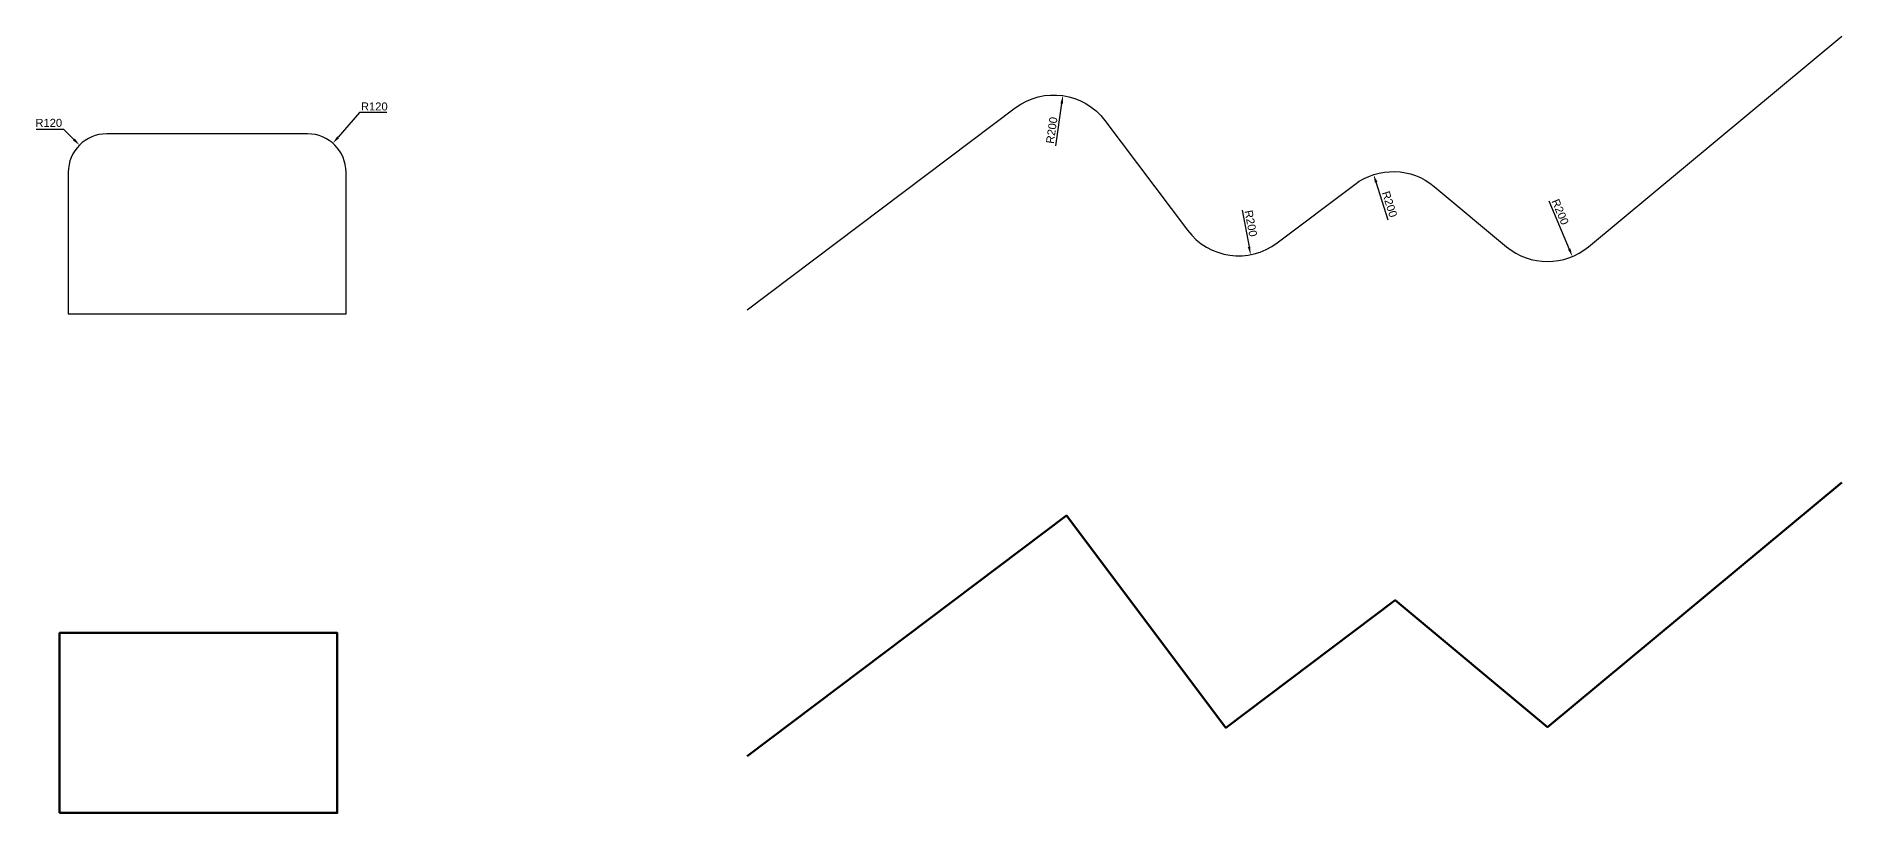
# Model space of a CAD drawing. Header units: centimetres. Extents: x 97323 to 265176, y 25162 to 39605.
# Drawn here: x 218589 to 224229, y 32301 to 34725 of the extents above; entities that cross this region are included whole.
import ezdxf

# ---------------------------------------------------------------- set-up
doc = ezdxf.new("R2010")
doc.units = ezdxf.units.CM
doc.header["$LTSCALE"] = 0.4
doc.header["$PDSIZE"] = 50
for name, color, linetype, lineweight in [('01-FORT-4', 70, 'Continuous', 50), ('01-FORT-5', 133, 'Continuous', 25), ('085-COTATION', 140, 'Continuous', 5)]:
    doc.layers.add(name, color=color, linetype=linetype, lineweight=lineweight)
doc.styles.add('ARIAL-SD', font='arial.ttf')
doc.dimstyles.new('ISO-25-SD', dxfattribs={"dimscale": 10, "dimtxt": 2.5, "dimasz": 2.5, "dimexe": 1.25, "dimexo": 0.625, "dimtad": 1, "dimtoh": 1, "dimtxsty": 'ARIAL-SD', "dimcen": 0, "dimadec": 0, "dimazin": 0, "dimtfac": 1, "dimtofl": 0, "dimtmove": 0, "dimatfit": 3, "dimfxl": 1, "dimarcsym": 0})

# ---------------------------------------------------------------- blocks, each defined once
blk = doc.blocks.new('*D21')
at = {"layer": '085-COTATION', "color": 0, "lineweight": -2, "transparency": 16777216}
for p, q in [((218588.7, 34435.2), (218674, 34435.2)), ((218674, 34435.2), (218706.6, 34402.6))]:
    blk.add_line(p, q, dxfattribs=at)
at = {"layer": '085-COTATION', "color": 0, "transparency": 16777216}
blk.add_solid([(218709.5, 34405.6), (218703.6, 34399.7), (218724.2, 34384.9)], dxfattribs=at)
at = {"layer": 'Defpoints', "color": 0, "transparency": 16777216}
for p in [(218724.2, 34384.9), (218809.1, 34300.1)]:
    blk.add_point(p, dxfattribs=at)
at = {"layer": '085-COTATION', "color": 0, "transparency": 16777216, "insert": (218628.2, 34454.3), "char_height": 25, "attachment_point": 5, "style": 'ARIAL-SD'}
blk.add_mtext('R120', dxfattribs=at)
blk = doc.blocks.new('*D22')
at = {"layer": '085-COTATION', "color": 0, "lineweight": -2, "transparency": 16777216}
for p, q in [((219599.2, 34486.5), (219531.9, 34409.3)), ((219684.6, 34486.5), (219599.2, 34486.5))]:
    blk.add_line(p, q, dxfattribs=at)
at = {"layer": '085-COTATION', "color": 0, "transparency": 16777216}
blk.add_solid([(219528.8, 34412.1), (219535.1, 34406.6), (219515.5, 34390.5)], dxfattribs=at)
at = {"layer": 'Defpoints', "color": 0, "transparency": 16777216}
for p in [(219515.5, 34390.5), (219436.7, 34300.1)]:
    blk.add_point(p, dxfattribs=at)
at = {"layer": '085-COTATION', "color": 0, "transparency": 16777216, "insert": (219645, 34505.5), "char_height": 25, "attachment_point": 5, "style": 'ARIAL-SD'}
blk.add_mtext('R120', dxfattribs=at)
blk = doc.blocks.new('*D23')
at = {"layer": '085-COTATION', "color": 0, "lineweight": -2, "transparency": 16777216}
blk.add_line((221773.4, 34383.2), (221792.1, 34514.7), dxfattribs=at)
at = {"layer": '085-COTATION', "color": 0, "transparency": 16777216}
blk.add_solid([(221788, 34515.3), (221796.3, 34514.2), (221795.7, 34539.5)], dxfattribs=at)
at = {"layer": 'Defpoints', "color": 0, "transparency": 16777216}
for p in [(221795.7, 34539.5), (221767.4, 34341.5)]:
    blk.add_point(p, dxfattribs=at)
at = {"layer": '085-COTATION', "color": 0, "transparency": 16777216, "insert": (221761, 34431.2), "char_height": 25, "attachment_point": 5, "rotation": 81.8789, "style": 'ARIAL-SD'}
blk.add_mtext('R200', dxfattribs=at)
blk = doc.blocks.new('*D24')
at = {"layer": '085-COTATION', "color": 0, "lineweight": -2, "transparency": 16777216}
blk.add_line((222812, 34151.2), (222774.2, 34269), dxfattribs=at)
at = {"layer": '085-COTATION', "color": 0, "transparency": 16777216}
blk.add_solid([(222778.1, 34270.2), (222770.2, 34267.7), (222766.5, 34292.8)], dxfattribs=at)
at = {"layer": 'Defpoints', "color": 0, "transparency": 16777216}
for p in [(222766.5, 34292.8), (222827.7, 34102.4)]:
    blk.add_point(p, dxfattribs=at)
at = {"layer": '085-COTATION', "color": 0, "transparency": 16777216, "insert": (222816.1, 34200.6), "char_height": 25, "attachment_point": 5, "rotation": 287.82, "style": 'ARIAL-SD'}
blk.add_mtext('R200', dxfattribs=at)
blk = doc.blocks.new('*D25')
at = {"layer": '085-COTATION', "color": 0, "lineweight": -2, "transparency": 16777216}
blk.add_line((222355.7, 34182.1), (222377.3, 34067.6), dxfattribs=at)
at = {"layer": '085-COTATION', "color": 0, "transparency": 16777216}
blk.add_solid([(222381.4, 34068.3), (222373.2, 34066.8), (222382, 34043)], dxfattribs=at)
at = {"layer": 'Defpoints', "color": 0, "transparency": 16777216}
for p in [(222344.8, 34239.5), (222382, 34043)]:
    blk.add_point(p, dxfattribs=at)
at = {"layer": '085-COTATION', "color": 0, "transparency": 16777216, "insert": (222382.9, 34140.7), "char_height": 25, "attachment_point": 5, "rotation": 280.7123, "style": 'ARIAL-SD'}
blk.add_mtext('R200', dxfattribs=at)
blk = doc.blocks.new('*D26')
at = {"layer": '085-COTATION', "color": 0, "lineweight": -2, "transparency": 16777216}
blk.add_line((223313.8, 34211.4), (223377.4, 34060.3), dxfattribs=at)
at = {"layer": '085-COTATION', "color": 0, "transparency": 16777216}
blk.add_solid([(223381.2, 34061.9), (223373.6, 34058.7), (223387.1, 34037.3)], dxfattribs=at)
at = {"layer": 'Defpoints', "color": 0, "transparency": 16777216}
for p in [(223309.5, 34221.6), (223387.1, 34037.3)]:
    blk.add_point(p, dxfattribs=at)
at = {"layer": '085-COTATION', "color": 0, "transparency": 16777216, "insert": (223349.1, 34176.5), "char_height": 25, "attachment_point": 5, "rotation": 292.8194, "style": 'ARIAL-SD'}
blk.add_mtext('R200', dxfattribs=at)

msp = doc.modelspace()

# ---------------------------------------------------------------- linework, layer by layer
at = {"layer": '01-FORT-4'}
msp.add_lwpolyline([(220809.388, 32477.88), (221806.68, 33228.532), (222305.047, 32566.417), (222833.763, 32964.376), (223309.095, 32568.476), (224228.676, 33332.07)], dxfattribs=at)
msp.add_lwpolyline([(218661.742, 32300.765), (219529.33, 32300.765), (219529.33, 32862.309), (218661.742, 32862.309)], close=True, dxfattribs=at)
at = {"layer": '01-FORT-5'}
msp.add_lwpolyline([(220809.632, 33870.912), (221647.131, 34501.289, -0.41421356), (221927.2, 34461.77), (222185.017, 34119.242, 0.41421356), (222465.085, 34079.724), (222707.45, 34262.149, -0.34803623), (222955.722, 34256.033), (223181.537, 34067.954, 0.36148111), (223437.301, 34067.764), (224228.921, 34725.102)], format="xyb", dxfattribs=at)
msp.add_lwpolyline([(218689.065, 33858.512), (219556.653, 33858.512), (219556.653, 34300.056, 0.41421356), (219436.653, 34420.056), (218809.065, 34420.056, 0.41421356), (218689.065, 34300.056)], format="xyb", close=True, dxfattribs=at)

# ---------------------------------------------------------------- dimensions: what is measured, and where the dimension line sits
at = {"layer": '085-COTATION'}
for center, mpoint, picture, middle in [((219436.653, 34300.056), (219515.519, 34390.5), '*D22', (219645.022, 34486.504)), ((221767.406, 34341.495), (221795.659, 34539.49), '*D23', (221779.823, 34428.509)), ((218809.065, 34300.056), (218724.242, 34384.939), '*D21', (218628.192, 34435.236)), ((222344.81, 34239.517), (222381.986, 34043.003), '*D25', (222364.181, 34137.121)), ((222827.725, 34102.356), (222766.519, 34292.76), '*D24', (222798.008, 34194.802)), ((223309.533, 34221.632), (223387.099, 34037.285), '*D26', (223331.607, 34169.171))]:
    dim = msp.add_radius_dim(center=center, mpoint=mpoint, dimstyle='ISO-25-SD', dxfattribs=at)
    dim.commit()
    dim.dimension.update_dxf_attribs({"geometry": picture, "text_midpoint": middle, "dimtype": 164})

doc.saveas('drawing.dxf')
